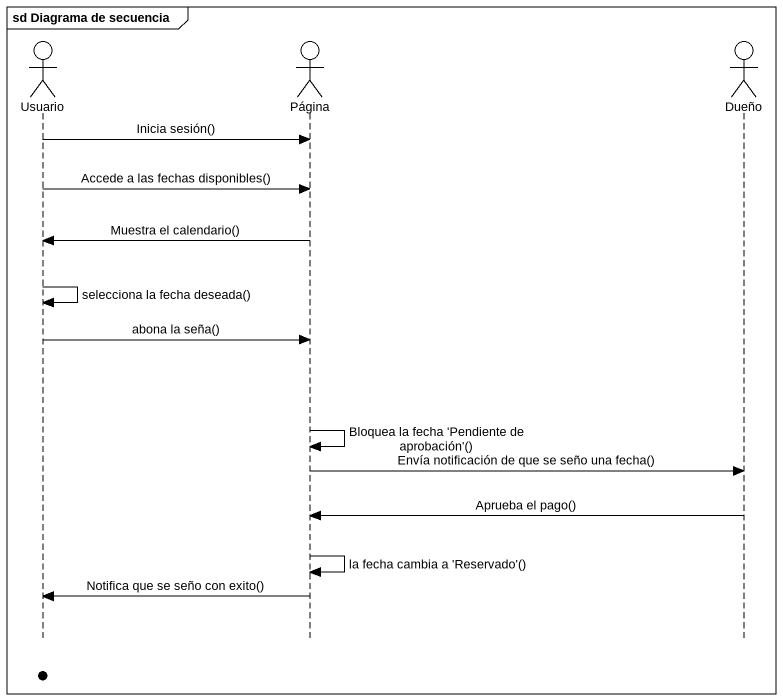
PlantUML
@startuml
mainframe sd Diagrama de secuencia
hide footbox
actor Usuario
actor Página
actor Dueño

Usuario -> Página : Inicia sesión()
Usuario -> Página : Accede a las fechas disponibles()
Página -> Usuario : Muestra el calendario()
Usuario -> Usuario : selecciona la fecha deseada()
Usuario -> Página : abona la seña()
Página -> Página : Bloquea la fecha 'Pendiente de aprobación'()
Página -> Dueño : Envía notificación de que se seño una fecha()
Dueño -> Página : Aprueba el pago()
Página -> Página : la fecha cambia a 'Reservado'()
Página -> Usuario : Notifica que se seño con exito()
@enduml
